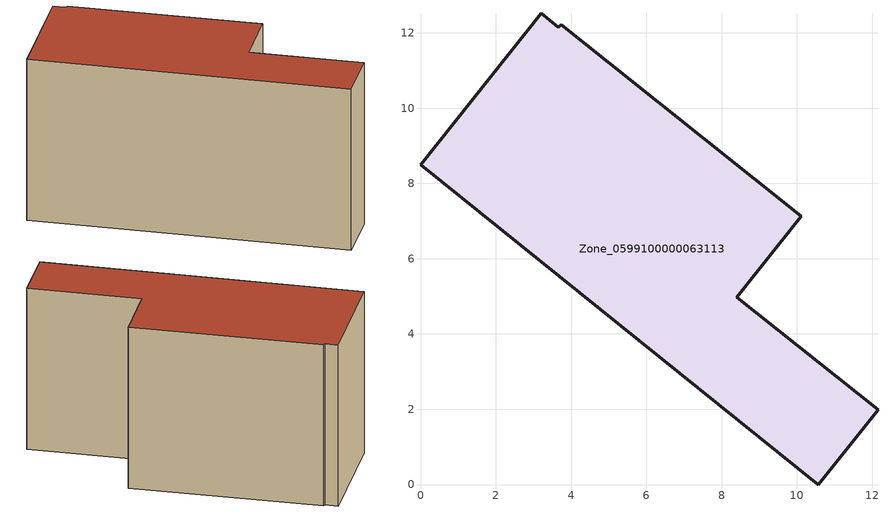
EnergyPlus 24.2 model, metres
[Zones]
Zone_0599100000063113
 floor ground (C_G): 3.21,12.52 3.66,12.15 3.74,12.21 10.12,7.13 8.41,4.98 12.16,1.99 10.57,0 0,8.5 z0.41
 wall outside (C_F): 10.57,0 12.16,1.99 8.41,4.98 10.12,7.13 3.74,12.21 3.66,12.15 3.21,12.52 0,8.5 10.57,0 z0.41:7.7
 roof outside (C_R): 3.66,12.15 3.21,12.52 0,8.5 10.57,0 12.16,1.99 8.41,4.98 10.12,7.13 3.74,12.21 z7.7
[BUILDING]
Pand.0599100000063113: North Axis=0; Terrain=City; Loads Convergence Tolerance Value=0.04; Temperature Convergence Tolerance Value=0.4; Solar Distribution=FullExterior; Maximum Number of Warmup Days=25; Minimum Number of Warmup Days=1
[Site:Location]
Rotterdam.The.Hague.AP_ZH_NLD Design_Conditions: Latitude=51.96; Longitude=4.45; Time Zone=1; Elevation=-4.5
[SITE:GROUNDTEMPERATURE:BUILDINGSURFACE]
18, 18, 18, 18, 18, 18, 18, 18, 18, 18, 18, 18
[MATERIAL] Thermal Absorptance=0.9; Solar Absorptance=0.7; Visible Absorptance=0.7
Name | Roughness | Thickness | Conductivity | Density | Specific Heat
G.TC.1975-1991 | MediumSmooth | 0.15 | 0.288461 | 540 | 1210
F.TC.1975-1991 | Rough | 0.3 | 0.230769 | 1920 | 840
R.TC.1975-1991 | MediumRough | 0.2 | 0.153846 | 1500 | 1000
[CONSTRUCTION]
C_G: G.TC.1975-1991
C_F: F.TC.1975-1991
C_R: R.TC.1975-1991
[ZONE]
Zone_0599100000063113: Type=1; Multiplier=1; Ceiling Height=Autocalculate; Volume=Autocalculate; Floor Area=autocalculate; Part of Total Floor Area=Yes
[ZONEINFILTRATION:DESIGNFLOWRATE]
Infil_Zone_0599100000063113: Zone or ZoneList or Space or SpaceList=Zone_0599100000063113; Schedule=AlwaysOn; Design Flow Rate Calculation Method=Flow/Area; Flow Rate per Floor Area=0.003; Constant Term Coefficient=1; Temperature Term Coefficient=0; Velocity Term Coefficient=0; Velocity Squared Term Coefficient=0
[HVACTEMPLATE:ZONE:IDEALLOADSAIRSYSTEM]
Zone_0599100000063113: Maximum Heating Supply Air Temperature=50; Minimum Cooling Supply Air Temperature=13; Maximum Heating Supply Air Humidity Ratio=0.0156; Minimum Cooling Supply Air Humidity Ratio=0.0077; Heating Limit=NoLimit; Cooling Limit=NoLimit; Dehumidification Control Type=ConstantSensibleHeatRatio; Cooling Sensible Heat Ratio=0.7; Dehumidification Setpoint=60; Humidification Control Type=None; Humidification Setpoint=30; Outdoor Air Method=None; Outdoor Air Flow Rate per Person=0.00944; Outdoor Air Flow Rate per Zone Floor Area=0; Outdoor Air Flow Rate per Zone=0; Demand Controlled Ventilation Type=None; Outdoor Air Economizer Type=NoEconomizer; Heat Recovery Type=None; Sensible Heat Recovery Effectiveness=0.7; Latent Heat Recovery Effectiveness=0.65
[ZONECONTROL:THERMOSTAT]
ThermostatControl_Zone_0599100000063113: Zone or ZoneList=Zone_0599100000063113; Control Type Schedule=DualSetpointControlType; Control 1=Thermostat_Zone_0599100000063113; Temperature Difference Between Cutout And Setpoint=0
[THERMOSTATSETPOINT:DUALSETPOINT]
Thermostat_Zone_0599100000063113: Heating Setpoint Temperature Schedule=HeatingSetpoint_Zone_0599100000063113; Cooling Setpoint Temperature Schedule=CoolingSetpoint_Zone_0599100000063113
[SCHEDULE:COMPACT]
HeatingSetpoint_Zone_0599100000063113: Through: 12/31, For: AllDays, Until: 24:00, 21
CoolingSetpoint_Zone_0599100000063113: Through: 12/31, For: AllDays, Until: 24:00, 24
DualSetpointControlType: Through: 12/31, For: AllDays, Until: 24:00, 4
AlwaysOn: Through: 12/31, For: AllDays, Until: 24:00, 1
